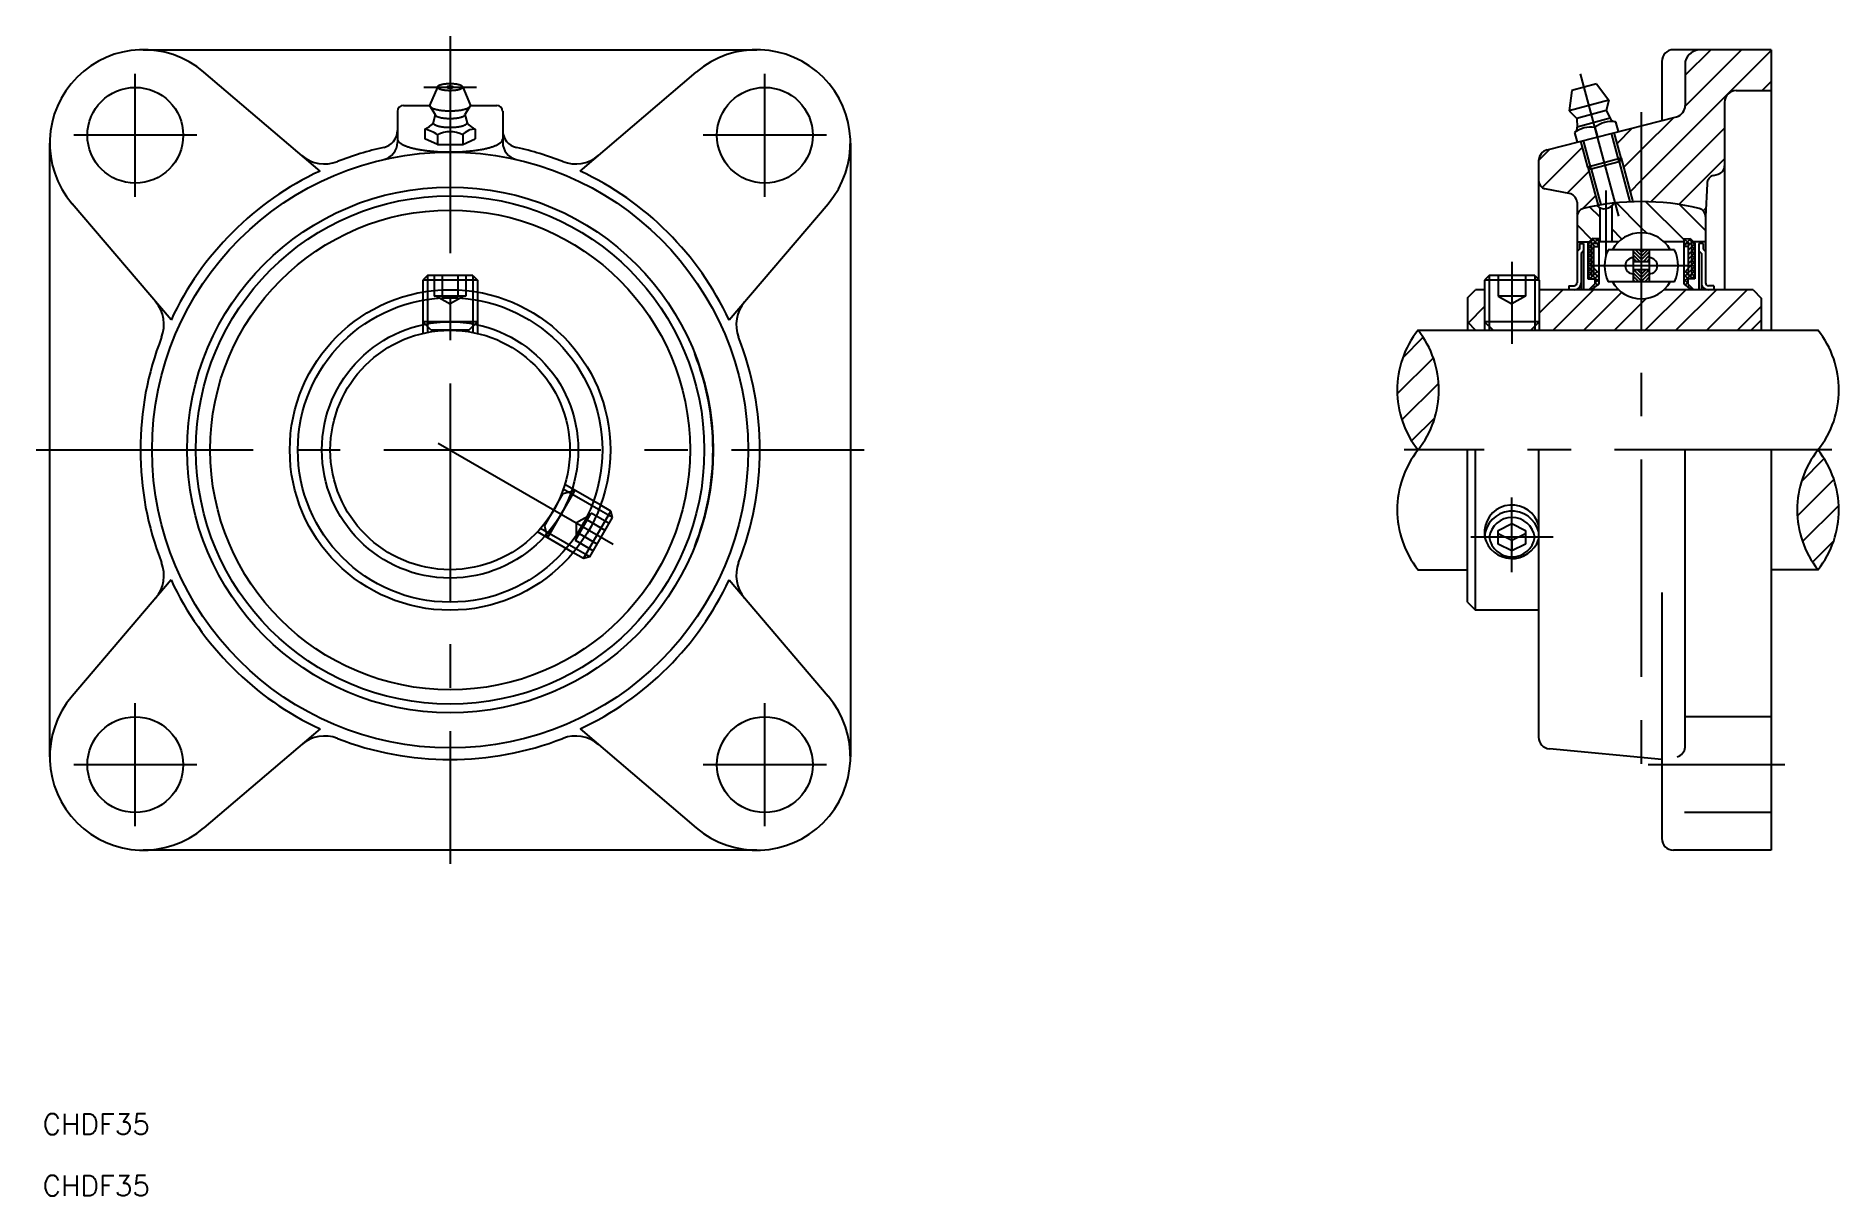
# Model space of a CAD drawing. Extents: x -61 to 203, y -109 to 60.
import ezdxf

# ---------------------------------------------------------------- set-up
doc = ezdxf.new("R2010")
doc.units = 0
for name, pattern in [('CENTER', [50.8, 31.75, -6.35, 6.35, -6.35]), ('DASHED', [19.05, 12.7, -6.35]), ('PHANTOM', [63.5, 31.75, -6.35, 6.35, -6.35, 6.35, -6.35])]:
    doc.linetypes.add(name, pattern=pattern)
doc.layers.get('0').update_dxf_attribs({"linetype": 'CONTINUOUS'})
doc.layers.add('CENTER', color=1, linetype='CENTER')
doc.styles.get("Standard").update_dxf_attribs({"font": 'txt.shx', "height": 3, "bigfont": 'bigfont.shx'})

# ---------------------------------------------------------------- blocks, each defined once
blk = doc.blocks.new('*U2')
at = {"color": 7, "linetype": 'CONTINUOUS'}
blk.add_text('CHDF35', height=3, dxfattribs=at).set_placement((-59.54, -100.05))
blk = doc.blocks.new('*U3')
at = {"color": 7, "linetype": 'CONTINUOUS'}
blk.add_text('CHDF35', height=3, dxfattribs=at).set_placement((-59.54, -109.04))

msp = doc.modelspace()

# ---------------------------------------------------------------- linework, layer by layer
at = {"color": 7, "linetype": 'CONTINUOUS'}
for p, q in [((-44.84, 58.5), (44.84, 58.5)), ((193.07, 58.5), (178.78, 58.5)), ((193.07, 58.5), (193.07, 17.56)), ((177.07, 56.79), (177.07, 48.13)), ((180.49, 56.79), (180.49, 50.36)), ((-19, 40.77), (-35.97, 55.24)), ((-1.84, 53.04), (-2.99, 50.36)), ((1.84, 53.04), (2.99, 50.37)), ((19, 40.77), (35.97, 55.24)), ((167.51, 53.52), (163.94, 52.56)), ((167.51, 53.52), (169.34, 51.14)), ((-6.83, 50.36), (-2.99, 50.36)), ((-2.99, 50.36), (-2.18, 49.03)), ((2.99, 50.36), (2.18, 49.03)), ((2.99, 50.36), (6.83, 50.36)), ((163.94, 52.56), (163.55, 49.59)), ((169.34, 51.14), (163.55, 49.59)), ((169.34, 51.14), (168.94, 49.6)), ((186.24, 50.81), (186.24, 23.42)), ((187.95, 52.52), (193.07, 52.52)), ((-7.69, 49.5), (-7.69, 44.96)), ((-2.18, 49.03), (-2.48, 47.82)), ((2.18, 49.03), (2.48, 47.82)), ((7.69, 49.5), (7.69, 44.96)), ((160.34, 43.89), (179.22, 48.71)), ((163.55, 49.59), (164.66, 48.46)), ((168.94, 49.6), (164.66, 48.46)), ((164.66, 48.46), (164.71, 47.2)), ((169.52, 48.49), (164.72, 47.16)), ((168.94, 49.6), (169.52, 48.49)), ((170.15, 48.01), (170.28, 47.98)), ((170.28, 47.98), (170.67, 46.53)), ((-58.5, -44.84), (-58.5, 44.84)), ((-3.67, 46.89), (-3.67, 45.47)), ((-1.84, 44.64), (-3.67, 45.47)), ((-1.84, 46.07), (-1.84, 44.64)), ((1.84, 46.07), (1.84, 44.64)), ((1.84, 44.64), (3.67, 45.47)), ((3.67, 46.89), (3.67, 45.47)), ((58.5, 44.84), (58.5, -44.84)), ((164.41, 46.47), (164.31, 46.38)), ((164.31, 46.38), (164.68, 45)), ((166.26, 41.32), (165.23, 45.14)), ((167.3, 47.16), (167.67, 45.76)), ((171.12, 42.63), (170.12, 46.39)), ((-1.84, 44.64), (1.84, 44.64)), ((159.07, 42.24), (159.07, 24.92)), ((171.12, 42.63), (166.26, 41.32)), ((171.12, 42.63), (170.83, 42.13)), ((166.26, 41.32), (166.76, 41.03)), ((170.83, 42.13), (166.76, 41.03)), ((166.76, 41.03), (168.16, 35.81)), ((170.83, 42.13), (172.41, 36.26)), ((184.63, 40.14), (185.29, 40.31)), ((163.76, 37.42), (159.98, 38.16)), ((183.68, 38.9), (183.47, 34.11)), ((-40.77, 19), (-55.24, 35.97)), ((40.77, 19), (55.24, 35.97)), ((164.68, 36.2), (164.68, 34.11)), ((168, 35.42), (168, 30.44)), ((169.75, 35.67), (169.75, 30.44)), ((164.68, 34.11), (164.68, 24.42)), ((183.47, 34.11), (183.47, 24.42)), ((164.68, 30.44), (166.47, 30.44)), ((165.05, 29.37), (164.68, 28.99)), ((164.68, 28.99), (164.68, 24.42)), ((165.05, 30.17), (165.64, 30.17)), ((165.05, 30.17), (165.05, 29.37)), ((165.64, 29.11), (165.28, 28.74)), ((165.64, 30.17), (165.64, 23.42)), ((166.92, 30.89), (166.26, 30.23)), ((166.26, 30.23), (166.26, 25.26)), ((167.86, 30.17), (166.74, 30.17)), ((166.74, 30.17), (166.74, 25.49)), ((167.86, 30.88), (166.92, 30.89)), ((167.15, 29.76), (167.86, 29.76)), ((167.15, 25.49), (167.15, 29.76)), ((167.86, 30.88), (167.86, 29.76)), ((167.86, 30.53), (167.86, 24.91)), ((170.77, 30.44), (167.86, 30.44)), ((174.07, 29.27), (169.23, 29.27)), ((172.9, 29.27), (172.9, 24.59)), ((178.91, 29.27), (174.07, 29.27)), ((174.07, 29.27), (174.07, 24.59)), ((175.24, 29.27), (175.24, 24.59)), ((180.28, 30.44), (177.37, 30.44)), ((180.28, 30.88), (181.23, 30.89)), ((180.28, 30.88), (180.28, 29.76)), ((180.28, 30.53), (180.28, 24.91)), ((180.28, 30.17), (181.4, 30.17)), ((180.99, 29.76), (180.28, 29.76)), ((180.99, 25.49), (180.99, 29.76)), ((181.23, 30.89), (181.88, 30.23)), ((181.4, 30.17), (181.4, 25.49)), ((183.47, 30.44), (181.67, 30.44)), ((181.88, 30.23), (181.88, 25.26)), ((183.09, 30.17), (182.5, 30.17)), ((182.5, 30.17), (182.5, 23.42)), ((182.5, 29.11), (182.87, 28.74)), ((183.09, 30.17), (183.09, 29.37)), ((183.09, 29.37), (183.47, 28.99)), ((183.47, 28.99), (183.47, 24.42)), ((165.28, 28.74), (165.28, 23.42)), ((167.15, 26.55), (167.86, 25.84)), ((175.24, 27.52), (172.9, 27.52)), ((180.99, 26.55), (180.28, 25.84)), ((182.87, 28.74), (182.87, 23.42)), ((-3.32, 25.5), (-4, 24.82)), ((4, 24.82), (-4, 24.82)), ((-4, 24.82), (-4, 23.01)), ((3.32, 25.5), (-3.32, 25.5)), ((3.32, 25.5), (4, 24.82)), ((4, 24.82), (4, 23.01)), ((151.85, 25.5), (151.17, 24.82)), ((159.17, 24.82), (151.17, 24.82)), ((151.17, 24.82), (151.17, 18.75)), ((158.49, 25.5), (151.85, 25.5)), ((158.49, 25.5), (159.17, 24.82)), ((159.17, 24.82), (159.17, 18.75)), ((163.5, 24), (163.5, 23.42)), ((163.5, 24), (164.26, 24)), ((166.26, 25.26), (166.26, 25.01)), ((166.26, 25.01), (167.27, 25.01)), ((167.27, 24.29), (166.39, 23.42)), ((166.74, 25.49), (167.15, 25.49)), ((167.86, 24.28), (166.77, 23.42)), ((167.27, 25.01), (167.27, 24.29)), ((167.86, 25.84), (167.86, 24.28)), ((174.07, 24.59), (169.23, 24.59)), ((175.24, 26.34), (172.9, 26.34)), ((178.91, 24.59), (174.07, 24.59)), ((180.28, 25.84), (180.28, 24.28)), ((180.28, 24.28), (181.37, 23.42)), ((181.88, 25.01), (180.87, 25.01)), ((180.87, 25.01), (180.87, 24.29)), ((180.87, 24.29), (181.75, 23.42)), ((181.4, 25.49), (180.99, 25.49)), ((181.88, 25.26), (181.88, 25.01)), ((184.65, 24), (183.88, 24)), ((184.65, 24), (184.65, 23.42)), ((148.67, 22.25), (149.84, 23.42)), ((148.67, 22.25), (148.67, 17.5)), ((151.17, 23.42), (149.84, 23.42)), ((170.77, 23.42), (159.17, 23.42)), ((190.4, 23.42), (177.37, 23.42)), ((190.4, 23.42), (191.57, 22.18)), ((191.57, 22.18), (191.57, 17.5)), ((148.67, 18.73), (149.84, 17.5)), ((159.17, 18.75), (151.17, 18.75)), ((152.42, 17.5), (151.17, 18.75)), ((157.92, 17.5), (159.17, 18.75)), ((191.57, 18.95), (190.12, 17.5)), ((148.67, 17.5), (193.07, 17.5)), ((151.85, 18.07), (151.85, 17.5)), ((158.49, 18.07), (158.49, 17.5)), ((193.07, 0), (193.07, -58.5)), ((148.67, -22.25), (148.67, 0)), ((149.84, -23.42), (149.84, 0)), ((159.07, 0), (159.07, -41.98)), ((180.49, -43.46), (180.49, 0)), ((19.5, -15.88), (23.5, -8.95)), ((20.42, -15.63), (23.75, -9.87)), ((23.5, -8.95), (21.93, -8.04)), ((23.75, -9.87), (23.5, -8.95)), ((151.17, -11.71), (151.17, -12.75)), ((153.17, -11.75), (155.17, -10.75)), ((153.17, -13.75), (153.17, -11.75)), ((155.17, -13.25), (153.17, -12.25)), ((155.17, -10.75), (157.17, -11.75)), ((157.17, -12.25), (155.17, -13.25)), ((157.17, -11.75), (157.17, -13.75)), ((19.5, -15.88), (17.93, -14.97)), ((20.42, -15.63), (19.5, -15.88)), ((155.17, -14.75), (153.17, -13.75)), ((155.17, -13.25), (155.17, -14.75)), ((157.17, -13.75), (155.17, -14.75)), ((-40.77, -19), (-55.24, -35.97)), ((40.77, -19), (55.24, -35.97)), ((177.07, -20.82), (177.07, -56.79)), ((148.67, -22.25), (149.84, -23.42)), ((159.07, -23.42), (149.84, -23.42)), ((-19, -40.77), (-35.97, -55.24)), ((19, -40.77), (35.97, -55.24)), ((177.07, -45.26), (160.64, -43.69)), ((44.84, -58.5), (-44.84, -58.5)), ((193.07, -58.5), (178.78, -58.5))]:
    msp.add_line(p, q, dxfattribs=at)
at = {"color": 3, "linetype": 'CONTINUOUS'}
for p, q in [((174.07, 39.37), (193.07, 58.37)), ((180.48, 50.27), (188.71, 58.5)), ((180.49, 54.76), (184.22, 58.5)), ((191.72, 52.52), (193.07, 53.88)), ((174.07, 43.86), (178.82, 48.6)), ((166.76, 41.03), (165.63, 45.24)), ((170.83, 42.13), (169.72, 46.29)), ((170.54, 44.81), (172.79, 47.07)), ((175.46, 36.27), (186.24, 47.04)), ((159.07, 42.33), (160.74, 44)), ((159.59, 38.36), (165.48, 44.24)), ((171.12, 42.63), (172.83, 36.27)), ((171.49, 41.27), (174.07, 43.86)), ((179.56, 35.88), (186.24, 42.55)), ((163.25, 37.52), (166.42, 40.7)), ((166.26, 41.32), (167.75, 35.74)), ((165.46, 35.25), (167.37, 37.16)), ((172.43, 37.73), (174.07, 39.37)), ((164.68, 34.46), (164.76, 34.54)), ((168, 34.06), (166.55, 35.51)), ((174.07, 32.47), (170.43, 36.11)), ((180.28, 30.76), (174.75, 36.29)), ((183.47, 32.06), (179.66, 35.86)), ((183.13, 34.95), (183.52, 35.35)), ((166.8, 30.77), (164.68, 32.89)), ((171.23, 30.82), (169.75, 32.3)), ((174.86, 31.68), (174.07, 32.47)), ((166.26, 30.01), (167.14, 30.88)), ((166.74, 29.66), (166.26, 30.14)), ((166.26, 29.35), (166.74, 29.82)), ((166.74, 29), (166.26, 29.48)), ((166.26, 28.69), (166.74, 29.16)), ((166.89, 30.17), (166.55, 30.52)), ((167.15, 29.25), (166.74, 29.66)), ((167.15, 28.59), (166.74, 29)), ((167.55, 30.17), (166.88, 30.85)), ((167.3, 29.76), (166.89, 30.17)), ((167.09, 30.17), (167.74, 30.82)), ((167.86, 30.52), (167.5, 30.88)), ((167.86, 29.86), (167.55, 30.17)), ((167.75, 30.17), (167.86, 30.29)), ((174.07, 27.89), (172.9, 29.07)), ((174.07, 28.42), (173.22, 29.27)), ((174.07, 28.95), (173.75, 29.27)), ((174.07, 28.82), (174.52, 29.27)), ((174.07, 28.29), (175.05, 29.27)), ((180.28, 30.52), (180.64, 30.88)), ((180.39, 30.17), (180.28, 30.29)), ((180.28, 29.86), (180.59, 30.17)), ((181.05, 30.17), (180.4, 30.82)), ((180.59, 30.17), (181.26, 30.85)), ((180.84, 29.76), (181.25, 30.17)), ((180.99, 29.25), (181.4, 29.66)), ((180.99, 28.59), (181.4, 29)), ((181.88, 30.01), (181, 30.88)), ((181.25, 30.17), (181.6, 30.52)), ((181.4, 29.66), (181.88, 30.14)), ((181.88, 29.35), (181.4, 29.82)), ((181.4, 29), (181.88, 29.48)), ((181.88, 28.69), (181.4, 29.16)), ((166.74, 28.34), (166.26, 28.81)), ((166.26, 28.02), (166.74, 28.5)), ((166.74, 27.68), (166.26, 28.15)), ((166.26, 27.36), (166.74, 27.84)), ((166.74, 27.01), (166.26, 27.49)), ((166.26, 26.7), (166.74, 27.17)), ((166.74, 26.35), (166.26, 26.83)), ((166.26, 26.04), (166.74, 26.51)), ((167.15, 27.92), (166.74, 28.34)), ((167.15, 27.26), (166.74, 27.68)), ((167.15, 26.6), (166.74, 27.01)), ((167.15, 25.94), (166.74, 26.35)), ((167.15, 26.26), (167.3, 26.41)), ((173.92, 27.52), (172.9, 28.54)), ((173.4, 27.52), (172.9, 28.01)), ((174.07, 27.77), (175.24, 28.94)), ((174.34, 27.52), (175.24, 28.41)), ((174.87, 27.52), (175.24, 27.89)), ((180.99, 26.26), (180.84, 26.41)), ((180.99, 27.92), (181.4, 28.34)), ((180.99, 27.26), (181.4, 27.68)), ((180.99, 26.6), (181.4, 27.01)), ((180.99, 25.94), (181.4, 26.35)), ((181.4, 28.34), (181.88, 28.81)), ((181.88, 28.02), (181.4, 28.5)), ((181.4, 27.68), (181.88, 28.15)), ((181.88, 27.36), (181.4, 27.84)), ((181.4, 27.01), (181.88, 27.49)), ((181.88, 26.7), (181.4, 27.17)), ((181.4, 26.35), (181.88, 26.83)), ((181.88, 26.04), (181.4, 26.51)), ((-3.32, 25.5), (-3.32, 23.12)), ((3.32, 25.5), (3.32, 23.12)), ((151.85, 25.5), (151.85, 18.07)), ((158.49, 25.5), (158.49, 18.07)), ((166.74, 25.69), (166.26, 26.16)), ((166.26, 25.37), (166.74, 25.85)), ((166.75, 25.01), (166.26, 25.5)), ((166.56, 25.01), (167.04, 25.49)), ((166.91, 23.53), (166.71, 23.73)), ((166.94, 25.49), (166.74, 25.69)), ((167.86, 24.56), (166.94, 25.49)), ((167.28, 23.82), (167.04, 24.06)), ((167.15, 25.6), (167.63, 26.08)), ((167.86, 25.22), (167.15, 25.94)), ((167.22, 25.01), (167.86, 25.65)), ((167.27, 24.4), (167.86, 24.99)), ((167.65, 24.11), (167.27, 24.49)), ((167.65, 24.11), (167.86, 24.33)), ((174.07, 24.74), (172.9, 25.91)), ((173.7, 24.59), (172.9, 25.39)), ((173.17, 24.59), (172.9, 24.86)), ((174.07, 25.27), (172.99, 26.34)), ((174.07, 25.79), (173.52, 26.34)), ((174.07, 26.32), (174.04, 26.34)), ((174.07, 26.19), (174.22, 26.34)), ((174.07, 25.67), (174.75, 26.34)), ((174.07, 25.14), (175.24, 26.31)), ((174.07, 24.61), (175.24, 25.78)), ((174.57, 24.59), (175.24, 25.26)), ((175.1, 24.59), (175.24, 24.73)), ((180.28, 25.22), (180.99, 25.94)), ((180.92, 25.01), (180.28, 25.65)), ((180.28, 24.56), (181.2, 25.49)), ((180.87, 24.4), (180.28, 24.99)), ((180.5, 24.11), (180.28, 24.33)), ((180.49, 24.11), (180.87, 24.49)), ((180.99, 25.6), (180.51, 26.08)), ((180.86, 23.82), (181.1, 24.06)), ((181.58, 25.01), (181.11, 25.49)), ((181.2, 25.49), (181.4, 25.69)), ((181.23, 23.53), (181.43, 23.73)), ((181.39, 25.01), (181.88, 25.5)), ((181.4, 25.69), (181.88, 26.16)), ((181.88, 25.37), (181.4, 25.85)), ((159.17, 19.98), (162.61, 23.42)), ((161.18, 17.5), (167.1, 23.42)), ((165.67, 17.5), (171.22, 23.05)), ((170.16, 17.5), (174.07, 21.41)), ((174.07, 21.41), (174.84, 22.17)), ((174.65, 17.5), (180.57, 23.42)), ((179.14, 17.5), (185.06, 23.42)), ((183.63, 17.5), (189.55, 23.42)), ((148.81, 18.59), (151.17, 20.96)), ((151.17, 18.75), (151.17, 17.5)), ((159.17, 18.75), (159.17, 17.5)), ((188.12, 17.5), (191.57, 20.95)), ((23.75, -9.87), (21.68, -8.68)), ((20.42, -15.63), (18.36, -14.44))]:
    msp.add_line(p, q, dxfattribs=at)
at = {"color": 3, "linetype": 'DASHED'}
for p, q in [((-2.31, 25.5), (-2.31, 22.5)), ((-1.15, 25.5), (-1.15, 22.5)), ((1.15, 25.5), (1.15, 22.5)), ((2.31, 25.5), (2.31, 22.5)), ((153.17, 25.5), (153.17, 22.5)), ((155.17, 25.5), (155.17, 22.5)), ((157.17, 25.5), (157.17, 22.5)), ((-4, 23.01), (-4, 17.04)), ((-3.32, 23.12), (-3.32, 17.18)), ((2.31, 22.5), (-2.31, 22.5)), ((-2, 22.5), (0, 21.35)), ((2, 22.5), (0, 21.35)), ((3.32, 23.12), (3.32, 17.18)), ((4, 23.01), (4, 17.04)), ((153.17, 22.5), (155.17, 21.35)), ((157.17, 22.5), (153.17, 22.5)), ((157.17, 22.5), (155.17, 21.35)), ((4, 18.75), (-4, 18.75)), ((-2.75, 17.5), (-4, 18.75)), ((2.75, 17.5), (4, 18.75)), ((2.75, 17.5), (-2.75, 17.5)), ((21.93, -8.04), (16.76, -5.06)), ((13.78, -11.13), (16.53, -6.37)), ((14.24, -12.84), (18.24, -5.91)), ((16.53, -6.37), (18.24, -5.91)), ((21.68, -8.68), (16.54, -5.71)), ((18.33, -13.25), (20.64, -9.25)), ((20.49, -9.52), (18.49, -10.67)), ((22.66, -11.75), (20.06, -10.25)), ((23.24, -10.75), (20.64, -9.25)), ((17.93, -14.97), (12.76, -11.98)), ((18.36, -14.44), (13.22, -11.47)), ((13.78, -11.13), (14.24, -12.84)), ((18.49, -12.98), (18.49, -10.67)), ((21.51, -13.75), (18.91, -12.25)), ((20.93, -14.75), (18.33, -13.25)), ((193.07, -39), (177.07, -39)), ((193.07, -53), (177.07, -53))]:
    msp.add_line(p, q, dxfattribs=at)
at = {"color": 3, "linetype": 'PHANTOM'}
for p, q in [((139.21, 13.49), (142.19, 16.47)), ((141.44, 17.5), (148.67, 17.5)), ((193.07, 17.5), (199.9, 17.5)), ((138.4, 8.19), (143.69, 13.47)), ((139.08, 4.38), (144.47, 9.76)), ((140.51, 1.32), (143.91, 4.72)), ((197.47, -4.59), (200.79, -1.26)), ((196.87, -9.68), (202.23, -4.31)), ((197.63, -13.4), (202.94, -8.1)), ((199.11, -16.41), (202.18, -13.35)), ((141.44, -17.5), (148.67, -17.5)), ((199.9, -17.5), (193.07, -17.5))]:
    msp.add_line(p, q, dxfattribs=at)
at = {"color": 1, "linetype": 'CONTINUOUS'}
for p, q in [((155.17, -17.88), (155.17, -6.95)), ((161.17, -12.75), (149.17, -12.75))]:
    msp.add_line(p, q, dxfattribs=at)
at = {"color": 7, "linetype": 'CONTINUOUS'}
for points in [[(-1.84, 53.04, 0), (-1.83, 53.02, 0), (-1.83, 52.99, 0), (-1.82, 52.97, 0), (-1.8, 52.95, 0), (-1.78, 52.92, 0), (-1.76, 52.9, 0), (-1.73, 52.88, 0), (-1.7, 52.86, 0), (-1.66, 52.84, 0), (-1.62, 52.81, 0), (-1.57, 52.79, 0), (-1.53, 52.77, 0), (-1.47, 52.76, 0), (-1.42, 52.74, 0), (-1.36, 52.72, 0), (-1.3, 52.7, 0), (-1.23, 52.69, 0), (-1.16, 52.67, 0), (-1.09, 52.66, 0), (-1.02, 52.64, 0), (-0.94, 52.63, 0), (-0.87, 52.62, 0), (-0.79, 52.61, 0), (-0.7, 52.6, 0), (-0.62, 52.59, 0), (-0.53, 52.58, 0), (-0.45, 52.58, 0), (-0.36, 52.57, 0), (-0.27, 52.57, 0), (-0.18, 52.56, 0), (-0.09, 52.56, 0), (0, 52.56, 0), (0.09, 52.56, 0), (0.18, 52.56, 0), (0.27, 52.57, 0), (0.36, 52.57, 0), (0.45, 52.58, 0), (0.53, 52.58, 0), (0.62, 52.59, 0), (0.7, 52.6, 0), (0.79, 52.61, 0), (0.87, 52.62, 0), (0.94, 52.63, 0), (1.02, 52.64, 0), (1.09, 52.66, 0), (1.16, 52.67, 0), (1.23, 52.69, 0), (1.3, 52.7, 0), (1.36, 52.72, 0), (1.42, 52.74, 0), (1.47, 52.76, 0), (1.53, 52.77, 0), (1.57, 52.79, 0), (1.62, 52.81, 0), (1.66, 52.84, 0), (1.7, 52.86, 0), (1.73, 52.88, 0), (1.76, 52.9, 0), (1.78, 52.92, 0), (1.8, 52.95, 0), (1.82, 52.97, 0), (1.83, 52.99, 0), (1.83, 53.02, 0), (1.84, 53.04, 0), (1.83, 53.06, 0), (1.83, 53.09, 0), (1.82, 53.11, 0), (1.8, 53.13, 0), (1.78, 53.16, 0), (1.76, 53.18, 0), (1.73, 53.2, 0), (1.7, 53.22, 0), (1.66, 53.24, 0), (1.62, 53.27, 0), (1.57, 53.29, 0), (1.53, 53.31, 0), (1.47, 53.32, 0), (1.42, 53.34, 0), (1.36, 53.36, 0), (1.3, 53.38, 0), (1.23, 53.39, 0), (1.16, 53.41, 0), (1.09, 53.42, 0), (1.02, 53.44, 0), (0.94, 53.45, 0), (0.87, 53.46, 0), (0.79, 53.47, 0), (0.7, 53.48, 0), (0.62, 53.49, 0), (0.53, 53.5, 0), (0.45, 53.5, 0), (0.36, 53.51, 0), (0.27, 53.51, 0), (0.18, 53.52, 0), (0.09, 53.52, 0), (0, 53.52, 0), (-0.09, 53.52, 0), (-0.18, 53.52, 0), (-0.27, 53.51, 0), (-0.36, 53.51, 0), (-0.45, 53.5, 0), (-0.53, 53.5, 0), (-0.62, 53.49, 0), (-0.7, 53.48, 0), (-0.79, 53.47, 0), (-0.87, 53.46, 0), (-0.94, 53.45, 0), (-1.02, 53.44, 0), (-1.09, 53.42, 0), (-1.16, 53.41, 0), (-1.23, 53.39, 0), (-1.3, 53.38, 0), (-1.36, 53.36, 0), (-1.42, 53.34, 0), (-1.47, 53.32, 0), (-1.53, 53.31, 0), (-1.57, 53.29, 0), (-1.62, 53.27, 0), (-1.66, 53.24, 0), (-1.7, 53.22, 0), (-1.73, 53.2, 0), (-1.76, 53.18, 0), (-1.78, 53.16, 0), (-1.8, 53.13, 0), (-1.82, 53.11, 0), (-1.83, 53.09, 0), (-1.83, 53.06, 0), (-1.84, 53.04, 0)], [(0.43, 53.04, 0), (0.43, 53.05, 0), (0.43, 53.05, 0), (0.43, 53.06, 0), (0.42, 53.06, 0), (0.42, 53.07, 0), (0.41, 53.08, 0), (0.41, 53.08, 0), (0.4, 53.09, 0), (0.39, 53.09, 0), (0.38, 53.1, 0), (0.37, 53.1, 0), (0.36, 53.11, 0), (0.35, 53.11, 0), (0.33, 53.12, 0), (0.32, 53.12, 0), (0.31, 53.13, 0), (0.29, 53.13, 0), (0.27, 53.14, 0), (0.26, 53.14, 0), (0.24, 53.14, 0), (0.22, 53.15, 0), (0.2, 53.15, 0), (0.18, 53.15, 0), (0.17, 53.15, 0), (0.15, 53.16, 0), (0.13, 53.16, 0), (0.1, 53.16, 0), (0.08, 53.16, 0), (0.06, 53.16, 0), (0.04, 53.16, 0), (0.02, 53.16, 0), (0, 53.16, 0), (-0.02, 53.16, 0), (-0.04, 53.16, 0), (-0.06, 53.16, 0), (-0.08, 53.16, 0), (-0.1, 53.16, 0), (-0.13, 53.16, 0), (-0.15, 53.16, 0), (-0.17, 53.15, 0), (-0.18, 53.15, 0), (-0.2, 53.15, 0), (-0.22, 53.15, 0), (-0.24, 53.14, 0), (-0.26, 53.14, 0), (-0.27, 53.14, 0), (-0.29, 53.13, 0), (-0.31, 53.13, 0), (-0.32, 53.12, 0), (-0.33, 53.12, 0), (-0.35, 53.11, 0), (-0.36, 53.11, 0), (-0.37, 53.1, 0), (-0.38, 53.1, 0), (-0.39, 53.09, 0), (-0.4, 53.09, 0), (-0.41, 53.08, 0), (-0.41, 53.08, 0), (-0.42, 53.07, 0), (-0.42, 53.06, 0), (-0.43, 53.06, 0), (-0.43, 53.05, 0), (-0.43, 53.05, 0), (-0.43, 53.04, 0), (-0.43, 53.03, 0), (-0.43, 53.03, 0), (-0.43, 53.02, 0), (-0.42, 53.02, 0), (-0.42, 53.01, 0), (-0.41, 53, 0), (-0.41, 53, 0), (-0.4, 52.99, 0), (-0.39, 52.99, 0), (-0.38, 52.98, 0), (-0.37, 52.98, 0), (-0.36, 52.97, 0), (-0.35, 52.97, 0), (-0.33, 52.96, 0), (-0.32, 52.96, 0), (-0.31, 52.95, 0), (-0.29, 52.95, 0), (-0.27, 52.94, 0), (-0.26, 52.94, 0), (-0.24, 52.94, 0), (-0.22, 52.93, 0), (-0.2, 52.93, 0), (-0.18, 52.93, 0), (-0.17, 52.93, 0), (-0.15, 52.92, 0), (-0.13, 52.92, 0), (-0.1, 52.92, 0), (-0.08, 52.92, 0), (-0.06, 52.92, 0), (-0.04, 52.92, 0), (-0.02, 52.92, 0), (0, 52.92, 0), (0.02, 52.92, 0), (0.04, 52.92, 0), (0.06, 52.92, 0), (0.08, 52.92, 0), (0.1, 52.92, 0), (0.13, 52.92, 0), (0.15, 52.92, 0), (0.17, 52.93, 0), (0.18, 52.93, 0), (0.2, 52.93, 0), (0.22, 52.93, 0), (0.24, 52.94, 0), (0.26, 52.94, 0), (0.27, 52.94, 0), (0.29, 52.95, 0), (0.31, 52.95, 0), (0.32, 52.96, 0), (0.33, 52.96, 0), (0.35, 52.97, 0), (0.36, 52.97, 0), (0.37, 52.98, 0), (0.38, 52.98, 0), (0.39, 52.99, 0), (0.4, 52.99, 0), (0.41, 53, 0), (0.41, 53, 0), (0.42, 53.01, 0), (0.42, 53.02, 0), (0.43, 53.02, 0), (0.43, 53.03, 0), (0.43, 53.03, 0), (0.43, 53.04, 0)], [(-2.84, 50.11, 0), (-2.82, 50.1, 0), (-2.8, 50.08, 0), (-2.78, 50.07, 0), (-2.76, 50.05, 0), (-2.73, 50.04, 0), (-2.71, 50.03, 0), (-2.68, 50.01, 0), (-2.66, 50, 0), (-2.63, 49.98, 0), (-2.6, 49.97, 0), (-2.57, 49.96, 0), (-2.54, 49.94, 0), (-2.51, 49.93, 0), (-2.48, 49.92, 0), (-2.45, 49.91, 0), (-2.41, 49.89, 0), (-2.38, 49.88, 0), (-2.34, 49.87, 0), (-2.3, 49.86, 0), (-2.27, 49.85, 0), (-2.23, 49.83, 0), (-2.19, 49.82, 0), (-2.15, 49.81, 0), (-2.11, 49.8, 0), (-2.07, 49.79, 0), (-2.02, 49.78, 0), (-1.98, 49.77, 0), (-1.94, 49.76, 0), (-1.89, 49.75, 0), (-1.84, 49.74, 0), (-1.8, 49.73, 0), (-1.75, 49.72, 0), (-1.7, 49.71, 0), (-1.66, 49.7, 0), (-1.61, 49.69, 0), (-1.56, 49.69, 0), (-1.51, 49.68, 0), (-1.46, 49.67, 0), (-1.4, 49.66, 0), (-1.35, 49.66, 0), (-1.3, 49.65, 0), (-1.25, 49.64, 0), (-1.19, 49.64, 0), (-1.14, 49.63, 0), (-1.09, 49.63, 0), (-1.03, 49.62, 0), (-0.98, 49.61, 0), (-0.92, 49.61, 0), (-0.86, 49.61, 0), (-0.81, 49.6, 0), (-0.75, 49.6, 0), (-0.7, 49.59, 0), (-0.64, 49.59, 0), (-0.58, 49.59, 0), (-0.52, 49.58, 0), (-0.47, 49.58, 0), (-0.41, 49.58, 0), (-0.35, 49.58, 0), (-0.29, 49.58, 0), (-0.23, 49.57, 0), (-0.18, 49.57, 0), (-0.12, 49.57, 0), (-0.06, 49.57, 0), (0, 49.57, 0), (0.06, 49.57, 0), (0.12, 49.57, 0), (0.18, 49.57, 0), (0.23, 49.57, 0), (0.29, 49.58, 0), (0.35, 49.58, 0), (0.41, 49.58, 0), (0.47, 49.58, 0), (0.52, 49.58, 0), (0.58, 49.59, 0), (0.64, 49.59, 0), (0.7, 49.59, 0), (0.75, 49.6, 0), (0.81, 49.6, 0), (0.86, 49.61, 0), (0.92, 49.61, 0), (0.98, 49.61, 0), (1.03, 49.62, 0), (1.09, 49.63, 0), (1.14, 49.63, 0), (1.19, 49.64, 0), (1.25, 49.64, 0), (1.3, 49.65, 0), (1.35, 49.66, 0), (1.4, 49.66, 0), (1.46, 49.67, 0), (1.51, 49.68, 0), (1.56, 49.69, 0), (1.61, 49.69, 0), (1.66, 49.7, 0), (1.7, 49.71, 0), (1.75, 49.72, 0), (1.8, 49.73, 0), (1.84, 49.74, 0), (1.89, 49.75, 0), (1.94, 49.76, 0), (1.98, 49.77, 0), (2.02, 49.78, 0), (2.07, 49.79, 0), (2.11, 49.8, 0), (2.15, 49.81, 0), (2.19, 49.82, 0), (2.23, 49.83, 0), (2.27, 49.85, 0), (2.3, 49.86, 0), (2.34, 49.87, 0), (2.38, 49.88, 0), (2.41, 49.89, 0), (2.45, 49.91, 0), (2.48, 49.92, 0), (2.51, 49.93, 0), (2.54, 49.94, 0), (2.57, 49.96, 0), (2.6, 49.97, 0), (2.63, 49.98, 0), (2.66, 50, 0), (2.68, 50.01, 0), (2.71, 50.03, 0), (2.73, 50.04, 0), (2.76, 50.05, 0), (2.78, 50.07, 0), (2.8, 50.08, 0), (2.82, 50.1, 0), (2.84, 50.11, 0)], [(2.99, 50.36, 0), (2.99, 50.36, 0), (2.99, 50.36, 0), (2.99, 50.36, 0), (2.99, 50.36, 0), (2.99, 50.36, 0), (2.99, 50.36, 0), (2.99, 50.36, 0), (2.99, 50.36, 0), (2.99, 50.36, 0), (2.99, 50.36, 0), (2.99, 50.36, 0), (2.99, 50.36, 0), (2.99, 50.36, 0), (2.99, 50.36, 0), (2.99, 50.36, 0), (2.99, 50.36, 0), (2.99, 50.36, 0), (2.99, 50.36, 0), (2.99, 50.36, 0), (2.99, 50.36, 0), (2.99, 50.36, 0), (2.99, 50.36, 0), (2.99, 50.36, 0), (2.99, 50.36, 0), (2.99, 50.36, 0), (2.99, 50.36, 0), (2.99, 50.36, 0), (2.99, 50.36, 0), (2.99, 50.36, 0), (2.99, 50.36, 0), (2.99, 50.36, 0), (2.99, 50.36, 0), (2.99, 50.36, 0), (2.99, 50.36, 0), (2.99, 50.36, 0), (2.99, 50.36, 0), (2.99, 50.36, 0), (2.99, 50.36, 0), (2.99, 50.36, 0), (2.99, 50.36, 0), (2.99, 50.36, 0), (2.99, 50.36, 0), (2.99, 50.36, 0), (2.99, 50.36, 0), (2.99, 50.36, 0), (2.99, 50.36, 0), (2.99, 50.36, 0), (2.99, 50.36, 0), (2.99, 50.36, 0), (2.99, 50.36, 0), (2.99, 50.36, 0), (2.99, 50.36, 0), (2.99, 50.36, 0), (2.99, 50.36, 0), (2.99, 50.36, 0), (2.99, 50.36, 0), (2.99, 50.36, 0), (2.99, 50.36, 0), (2.99, 50.36, 0), (2.99, 50.36, 0), (2.99, 50.36, 0), (2.99, 50.36, 0), (2.99, 50.36, 0), (2.99, 50.36, 0), (2.99, 50.36, 0), (2.99, 50.36, 0), (2.99, 50.36, 0), (2.99, 50.36, 0), (2.99, 50.36, 0), (2.99, 50.36, 0), (2.99, 50.36, 0), (2.99, 50.36, 0), (2.99, 50.36, 0), (2.99, 50.36, 0), (2.99, 50.36, 0), (2.99, 50.36, 0), (2.99, 50.36, 0), (2.99, 50.36, 0), (2.99, 50.36, 0), (2.99, 50.36, 0), (2.99, 50.36, 0), (2.99, 50.36, 0), (2.99, 50.36, 0), (2.99, 50.36, 0), (2.99, 50.36, 0), (2.99, 50.36, 0), (2.99, 50.36, 0), (2.99, 50.36, 0), (2.99, 50.36, 0), (2.99, 50.36, 0), (2.99, 50.36, 0), (2.99, 50.36, 0), (2.99, 50.36, 0), (2.99, 50.36, 0), (2.99, 50.36, 0), (2.99, 50.36, 0), (2.99, 50.36, 0), (2.99, 50.37, 0), (2.99, 50.37, 0), (2.99, 50.37, 0), (2.99, 50.37, 0), (2.99, 50.37, 0), (2.99, 50.37, 0), (2.99, 50.37, 0), (2.99, 50.37, 0), (2.99, 50.37, 0), (2.99, 50.37, 0), (2.99, 50.37, 0), (2.99, 50.37, 0), (2.99, 50.37, 0), (2.99, 50.37, 0), (2.99, 50.37, 0), (2.99, 50.37, 0), (2.99, 50.37, 0), (2.99, 50.37, 0), (2.99, 50.37, 0), (2.99, 50.37, 0), (2.99, 50.37, 0), (2.99, 50.37, 0), (2.99, 50.37, 0), (2.99, 50.37, 0), (2.99, 50.37, 0), (2.99, 50.37, 0), (2.99, 50.37, 0), (2.99, 50.37, 0), (2.99, 50.37, 0), (2.99, 50.37, 0), (2.99, 50.37, 0)], [(-2.48, 47.82, 0), (-2.48, 47.81, 0), (-2.47, 47.79, 0), (-2.47, 47.77, 0), (-2.46, 47.76, 0), (-2.46, 47.74, 0), (-2.45, 47.73, 0), (-2.44, 47.71, 0), (-2.43, 47.69, 0), (-2.42, 47.68, 0), (-2.4, 47.66, 0), (-2.39, 47.65, 0), (-2.37, 47.63, 0), (-2.35, 47.62, 0), (-2.33, 47.6, 0), (-2.31, 47.58, 0), (-2.29, 47.57, 0), (-2.26, 47.55, 0), (-2.24, 47.54, 0), (-2.21, 47.53, 0), (-2.18, 47.51, 0), (-2.15, 47.5, 0), (-2.12, 47.48, 0), (-2.09, 47.47, 0), (-2.06, 47.45, 0), (-2.02, 47.44, 0), (-1.99, 47.43, 0), (-1.95, 47.42, 0), (-1.91, 47.4, 0), (-1.88, 47.39, 0), (-1.84, 47.38, 0), (-1.79, 47.37, 0), (-1.75, 47.35, 0), (-1.71, 47.34, 0), (-1.66, 47.33, 0), (-1.62, 47.32, 0), (-1.57, 47.31, 0), (-1.52, 47.3, 0), (-1.48, 47.29, 0), (-1.43, 47.28, 0), (-1.38, 47.27, 0), (-1.32, 47.26, 0), (-1.27, 47.25, 0), (-1.22, 47.25, 0), (-1.17, 47.24, 0), (-1.11, 47.23, 0), (-1.06, 47.22, 0), (-1, 47.22, 0), (-0.95, 47.21, 0), (-0.89, 47.2, 0), (-0.83, 47.2, 0), (-0.78, 47.19, 0), (-0.72, 47.19, 0), (-0.66, 47.18, 0), (-0.6, 47.18, 0), (-0.54, 47.18, 0), (-0.48, 47.17, 0), (-0.42, 47.17, 0), (-0.36, 47.17, 0), (-0.3, 47.17, 0), (-0.24, 47.16, 0), (-0.18, 47.16, 0), (-0.12, 47.16, 0), (-0.06, 47.16, 0), (0, 47.16, 0), (0.06, 47.16, 0), (0.12, 47.16, 0), (0.18, 47.16, 0), (0.24, 47.16, 0), (0.3, 47.17, 0), (0.36, 47.17, 0), (0.42, 47.17, 0), (0.48, 47.17, 0), (0.54, 47.18, 0), (0.6, 47.18, 0), (0.66, 47.18, 0), (0.72, 47.19, 0), (0.78, 47.19, 0), (0.83, 47.2, 0), (0.89, 47.2, 0), (0.95, 47.21, 0), (1, 47.22, 0), (1.06, 47.22, 0), (1.11, 47.23, 0), (1.17, 47.24, 0), (1.22, 47.25, 0), (1.27, 47.25, 0), (1.32, 47.26, 0), (1.38, 47.27, 0), (1.43, 47.28, 0), (1.48, 47.29, 0), (1.52, 47.3, 0), (1.57, 47.31, 0), (1.62, 47.32, 0), (1.66, 47.33, 0), (1.71, 47.34, 0), (1.75, 47.35, 0), (1.79, 47.37, 0), (1.84, 47.38, 0), (1.88, 47.39, 0), (1.91, 47.4, 0), (1.95, 47.42, 0), (1.99, 47.43, 0), (2.02, 47.44, 0), (2.06, 47.45, 0), (2.09, 47.47, 0), (2.12, 47.48, 0), (2.15, 47.5, 0), (2.18, 47.51, 0), (2.21, 47.53, 0), (2.24, 47.54, 0), (2.26, 47.55, 0), (2.29, 47.57, 0), (2.31, 47.58, 0), (2.33, 47.6, 0), (2.35, 47.62, 0), (2.37, 47.63, 0), (2.39, 47.65, 0), (2.4, 47.66, 0), (2.42, 47.68, 0), (2.43, 47.69, 0), (2.44, 47.71, 0), (2.45, 47.73, 0), (2.46, 47.74, 0), (2.46, 47.76, 0), (2.47, 47.77, 0), (2.47, 47.79, 0), (2.48, 47.81, 0), (2.48, 47.82, 0)], [(-2.18, 49.03, 0), (-2.18, 49.02, 0), (-2.18, 49, 0), (-2.17, 48.99, 0), (-2.17, 48.97, 0), (-2.16, 48.96, 0), (-2.15, 48.95, 0), (-2.15, 48.93, 0), (-2.14, 48.92, 0), (-2.12, 48.91, 0), (-2.11, 48.89, 0), (-2.1, 48.88, 0), (-2.08, 48.86, 0), (-2.07, 48.85, 0), (-2.05, 48.84, 0), (-2.03, 48.82, 0), (-2.01, 48.81, 0), (-1.99, 48.8, 0), (-1.97, 48.79, 0), (-1.95, 48.77, 0), (-1.92, 48.76, 0), (-1.89, 48.75, 0), (-1.87, 48.74, 0), (-1.84, 48.72, 0), (-1.81, 48.71, 0), (-1.78, 48.7, 0), (-1.75, 48.69, 0), (-1.72, 48.68, 0), (-1.68, 48.67, 0), (-1.65, 48.66, 0), (-1.61, 48.65, 0), (-1.58, 48.64, 0), (-1.54, 48.63, 0), (-1.5, 48.62, 0), (-1.46, 48.61, 0), (-1.42, 48.6, 0), (-1.38, 48.59, 0), (-1.34, 48.58, 0), (-1.3, 48.57, 0), (-1.25, 48.56, 0), (-1.21, 48.55, 0), (-1.17, 48.55, 0), (-1.12, 48.54, 0), (-1.07, 48.53, 0), (-1.03, 48.53, 0), (-0.98, 48.52, 0), (-0.93, 48.51, 0), (-0.88, 48.51, 0), (-0.83, 48.5, 0), (-0.78, 48.5, 0), (-0.73, 48.49, 0), (-0.68, 48.49, 0), (-0.63, 48.48, 0), (-0.58, 48.48, 0), (-0.53, 48.48, 0), (-0.48, 48.47, 0), (-0.42, 48.47, 0), (-0.37, 48.47, 0), (-0.32, 48.46, 0), (-0.27, 48.46, 0), (-0.21, 48.46, 0), (-0.16, 48.46, 0), (-0.11, 48.46, 0), (-0.05, 48.46, 0), (0, 48.46, 0), (0.05, 48.46, 0), (0.11, 48.46, 0), (0.16, 48.46, 0), (0.21, 48.46, 0), (0.27, 48.46, 0), (0.32, 48.46, 0), (0.37, 48.47, 0), (0.42, 48.47, 0), (0.48, 48.47, 0), (0.53, 48.48, 0), (0.58, 48.48, 0), (0.63, 48.48, 0), (0.68, 48.49, 0), (0.73, 48.49, 0), (0.78, 48.5, 0), (0.83, 48.5, 0), (0.88, 48.51, 0), (0.93, 48.51, 0), (0.98, 48.52, 0), (1.03, 48.53, 0), (1.07, 48.53, 0), (1.12, 48.54, 0), (1.17, 48.55, 0), (1.21, 48.55, 0), (1.25, 48.56, 0), (1.3, 48.57, 0), (1.34, 48.58, 0), (1.38, 48.59, 0), (1.42, 48.6, 0), (1.46, 48.61, 0), (1.5, 48.62, 0), (1.54, 48.63, 0), (1.58, 48.64, 0), (1.61, 48.65, 0), (1.65, 48.66, 0), (1.68, 48.67, 0), (1.72, 48.68, 0), (1.75, 48.69, 0), (1.78, 48.7, 0), (1.81, 48.71, 0), (1.84, 48.72, 0), (1.87, 48.74, 0), (1.89, 48.75, 0), (1.92, 48.76, 0), (1.95, 48.77, 0), (1.97, 48.79, 0), (1.99, 48.8, 0), (2.01, 48.81, 0), (2.03, 48.82, 0), (2.05, 48.84, 0), (2.07, 48.85, 0), (2.08, 48.86, 0), (2.1, 48.88, 0), (2.11, 48.89, 0), (2.12, 48.91, 0), (2.14, 48.92, 0), (2.15, 48.93, 0), (2.15, 48.95, 0), (2.16, 48.96, 0), (2.17, 48.97, 0), (2.17, 48.99, 0), (2.18, 49, 0), (2.18, 49.02, 0), (2.18, 49.03, 0)], [(-7.69, 45.47, 0), (-7.68, 45.42, 0), (-7.68, 45.37, 0), (-7.67, 45.33, 0), (-7.65, 45.28, 0), (-7.63, 45.23, 0), (-7.6, 45.19, 0), (-7.57, 45.14, 0), (-7.54, 45.09, 0), (-7.5, 45.05, 0), (-7.46, 45, 0), (-7.41, 44.96, 0), (-7.36, 44.91, 0), (-7.3, 44.87, 0), (-7.24, 44.82, 0), (-7.17, 44.78, 0), (-7.1, 44.74, 0), (-7.03, 44.69, 0), (-6.95, 44.65, 0), (-6.87, 44.61, 0), (-6.78, 44.57, 0), (-6.69, 44.52, 0), (-6.59, 44.48, 0), (-6.49, 44.44, 0), (-6.39, 44.4, 0), (-6.28, 44.37, 0), (-6.17, 44.33, 0), (-6.06, 44.29, 0), (-5.94, 44.25, 0), (-5.82, 44.22, 0), (-5.7, 44.18, 0), (-5.57, 44.15, 0), (-5.43, 44.11, 0), (-5.3, 44.08, 0), (-5.16, 44.05, 0), (-5.02, 44.02, 0), (-4.88, 43.99, 0), (-4.73, 43.96, 0), (-4.58, 43.93, 0), (-4.43, 43.9, 0), (-4.27, 43.88, 0), (-4.11, 43.85, 0), (-3.95, 43.83, 0), (-3.79, 43.8, 0), (-3.62, 43.78, 0), (-3.46, 43.76, 0), (-3.29, 43.74, 0), (-3.11, 43.72, 0), (-2.94, 43.7, 0), (-2.77, 43.68, 0), (-2.59, 43.67, 0), (-2.41, 43.65, 0), (-2.23, 43.64, 0), (-2.05, 43.62, 0), (-1.87, 43.61, 0), (-1.68, 43.6, 0), (-1.5, 43.59, 0), (-1.31, 43.58, 0), (-1.13, 43.58, 0), (-0.94, 43.57, 0), (-0.75, 43.56, 0), (-0.57, 43.56, 0), (-0.38, 43.56, 0), (-0.19, 43.56, 0), (0, 43.55, 0), (0.19, 43.56, 0), (0.38, 43.56, 0), (0.57, 43.56, 0), (0.75, 43.56, 0), (0.94, 43.57, 0), (1.13, 43.58, 0), (1.31, 43.58, 0), (1.5, 43.59, 0), (1.68, 43.6, 0), (1.87, 43.61, 0), (2.05, 43.62, 0), (2.23, 43.64, 0), (2.41, 43.65, 0), (2.59, 43.67, 0), (2.77, 43.68, 0), (2.94, 43.7, 0), (3.11, 43.72, 0), (3.29, 43.74, 0), (3.46, 43.76, 0), (3.62, 43.78, 0), (3.79, 43.8, 0), (3.95, 43.83, 0), (4.11, 43.85, 0), (4.27, 43.88, 0), (4.43, 43.9, 0), (4.58, 43.93, 0), (4.73, 43.96, 0), (4.88, 43.99, 0), (5.02, 44.02, 0), (5.16, 44.05, 0), (5.3, 44.08, 0), (5.43, 44.11, 0), (5.57, 44.15, 0), (5.7, 44.18, 0), (5.82, 44.22, 0), (5.94, 44.25, 0), (6.06, 44.29, 0), (6.17, 44.33, 0), (6.28, 44.37, 0), (6.39, 44.4, 0), (6.49, 44.44, 0), (6.59, 44.48, 0), (6.69, 44.52, 0), (6.78, 44.57, 0), (6.87, 44.61, 0), (6.95, 44.65, 0), (7.03, 44.69, 0), (7.1, 44.74, 0), (7.17, 44.78, 0), (7.24, 44.82, 0), (7.3, 44.87, 0), (7.36, 44.91, 0), (7.41, 44.96, 0), (7.46, 45, 0), (7.5, 45.05, 0), (7.54, 45.09, 0), (7.57, 45.14, 0), (7.6, 45.19, 0), (7.63, 45.23, 0), (7.65, 45.28, 0), (7.67, 45.33, 0), (7.68, 45.37, 0), (7.68, 45.42, 0), (7.69, 45.47, 0)]]:
    msp.add_polyline3d(points, dxfattribs=at)
for centre, radius in [((-46, 46), 7), ((46, 46), 7), ((0, 0), 43.55), ((0, 0), 38.43), ((0, 0), 37.15), ((0, 0), 35.06), ((0, 0), 23.42), ((0, 0), 22.25), ((0, 0), 18.73), ((0, 0), 17.5), ((-46, -46), 7), ((46, -46), 7)]:
    msp.add_circle(centre, radius, dxfattribs=at)
for centre, radius, start, end in [((-44.84, 44.84), 13.66, 49.5676, 220.4324), ((44.84, 44.84), 13.66, 319.5676, 130.4324), ((178.78, 56.79), 1.71, 90, 180), ((182.74, 56.16), 2.34, 88.0282, 164.324), ((-6.83, 49.5), 0.854, 90, 180), ((6.83, 49.5), 0.854, 0, 90), ((178.78, 50.36), 1.71, 285, 0), ((187.95, 50.81), 1.71, 90, 180), ((-4.76, 49.52), 2.84, 292.4301, 323.354), ((4.76, 49.52), 2.84, 216.646, 247.5699), ((169.76, 44.07), 3.95, 82.418, 128.5185), ((170.34, 48.91), 0.922, 207.5288, 258.4349), ((-10.25, 46.71), 2.56, 282.3736, 0), ((-10.25, 44.96), 2.56, 282.8396, 0), ((-5.14, 41.2), 5.88, 55.861, 75.5146), ((0, 42.48), 4.03, 62.7557, 117.2443), ((3.67, 44.47), 2.43, 89.8918, 138.7325), ((10.25, 46.71), 2.56, 180, 257.6264), ((10.25, 44.96), 2.56, 180, 257.1604), ((166.72, 43.25), 3.95, 81.4815, 127.582), ((163.79, 47.16), 0.922, 311.5651, 2.4712), ((-18.33, 46.93), 5.12, 229.5676, 291.3322), ((0, 0), 45.26, 102.3736, 111.3322), ((0, 0), 45.26, 68.6678, 77.6264), ((18.33, 46.93), 5.12, 248.6678, 310.4324), ((160.78, 42.24), 1.71, 105, 180), ((0, 0), 44.98, 114.9813, 155.0187), ((0, 0), 44.98, 24.9813, 65.0187), ((184.96, 38.9), 1.28, 104.9314, 180), ((184.96, 41.55), 1.28, 284.9314, 0), ((160.35, 39.38), 1.28, 180, 253.3008), ((163.4, 36.2), 1.28, 0, 73.3008), ((165.9, 34.11), 1.22, 103.4763, 180), ((174.07, 0), 36.3, 76.5237, 103.4763), ((168.69, 36.84), 1.58, 225.7438, 330.9054), ((182.25, 34.11), 1.22, 0, 76.5237), ((174.07, 26.93), 4.82, 29.0756, 150.9244), ((174.07, 26.93), 5.38, 154.1957, 205.8043), ((174.07, 26.93), 5.38, 334.1957, 25.8043), ((172.9, 26.93), 1.17, 90, 270), ((175.24, 26.93), 1.17, 270, 90), ((164.26, 24.42), 0.415, 270, 0), ((164.28, 24.41), 0.994, 269.1274, 0.3614), ((174.07, 26.93), 4.82, 209.0756, 330.9244), ((183.86, 24.41), 0.994, 179.6386, 270.8726), ((183.88, 24.42), 0.415, 180, 270), ((-46.93, 18.33), 5.12, 338.6678, 40.4324), ((46.93, 18.33), 5.12, 139.5676, 201.3322), ((0, 0), 45.26, 158.6678, 201.3322), ((0, 0), 45.26, 338.6678, 21.3322), ((0, 0), 38.43, 338.4898, 21.5102), ((155.17, -12.06), 4.02, 13.75, 175.0352), ((155.17, -12.95), 4.01, 13.1571, 177.0978), ((155.17, -11.75), 4.12, 193.9874, 341.1009), ((-46.93, -18.33), 5.12, 319.5676, 21.3322), ((46.93, -18.33), 5.12, 158.6678, 220.4324), ((0, 0), 44.98, 204.9813, 245.0187), ((0, 0), 44.98, 294.9813, 335.0187), ((-44.84, -44.84), 13.66, 139.5676, 310.4324), ((44.84, -44.84), 13.66, 229.5676, 40.4324), ((-18.33, -46.93), 5.12, 68.6678, 130.4324), ((18.33, -46.93), 5.12, 49.5676, 111.3322), ((160.78, -41.98), 1.71, 180, 265.2364), ((0, 0), 45.26, 248.6678, 291.3322), ((178.92, -43.31), 1.57, 283.9855, 354.7672), ((178.78, -56.79), 1.71, 180, 270)]:
    msp.add_arc(centre, radius, start, end, dxfattribs=at)
at = {"color": 3, "linetype": 'PHANTOM'}
for centre, start, end in [((152.44, 8.75), 141.4801, 218.5199), ((130.45, 8.75), 321.4801, 38.5199), ((188.9, 8.75), 321.4801, 38.5199), ((152.44, -8.75), 141.4801, 218.5199), ((210.89, -8.75), 141.4801, 218.5199), ((188.9, -8.75), 321.4801, 38.5199)]:
    msp.add_arc(centre, 14.05, start, end, dxfattribs=at)
at = {"color": 3, "linetype": 'CONTINUOUS'}
for centre, start, end in [((155.17, -13.23), 8.2132, 171.7868), ((155.17, -12.27), 188.2132, 351.7868)]:
    msp.add_arc(centre, 3.36, start, end, dxfattribs=at)
at = {"layer": 'CENTER', "color": 1, "linetype": 'CENTER'}
for p, q in [((0, 60.5), (0, -60.5)), ((-46, 37), (-46, 55)), ((-3.84, 53.04), (3.84, 53.04)), ((46, 37), (46, 55)), ((170.78, 34.16), (165.21, 54.97)), ((174.07, 49.39), (174.07, -46.97)), ((-37, 46), (-55, 46)), ((55, 46), (37, 46)), ((168.88, 37.92), (168.88, 28.44)), ((155.17, 27.5), (155.17, 15.5)), ((181.45, 26.93), (166.69, 26.93)), ((-60.5, 0), (60.5, 0)), ((-1.73, 1), (23.82, -13.75)), ((201.9, 0), (139.44, 0)), ((-46, -55), (-46, -37)), ((46, -55), (46, -37)), ((-37, -46), (-55, -46)), ((55, -46), (37, -46)), ((195.07, -46), (175.07, -46))]:
    msp.add_line(p, q, dxfattribs=at)

# ---------------------------------------------------------------- block references
at = {"color": 7, "linetype": 'CONTINUOUS'}
for name in ['*U2', '*U3']:
    msp.add_blockref(name, (0, 0), dxfattribs=at)

doc.saveas('drawing.dxf')
